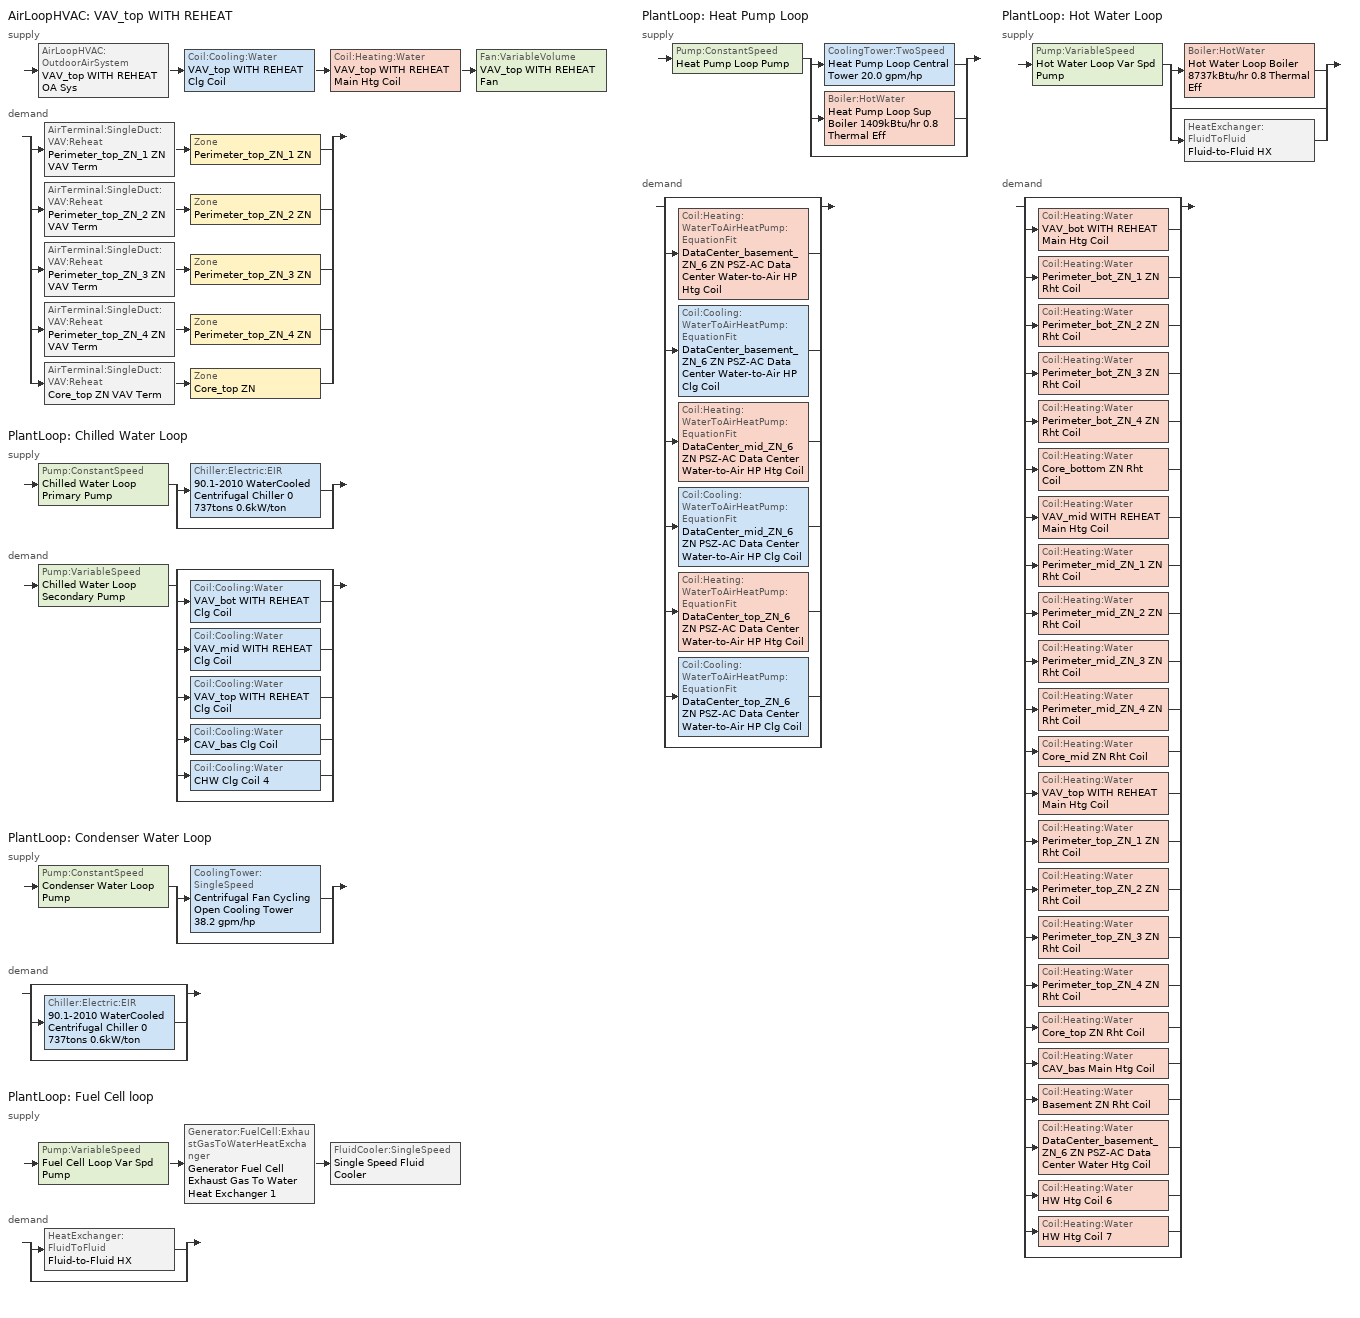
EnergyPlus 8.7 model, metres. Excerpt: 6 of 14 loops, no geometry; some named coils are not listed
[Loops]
AirLoopHVAC 'VAV_top WITH REHEAT'
 supply: AirLoopHVAC:OutdoorAirSystem 'VAV_top WITH REHEAT OA Sys' > Coil:Cooling:Water 'VAV_top WITH REHEAT Clg Coil' > Coil:Heating:Water 'VAV_top WITH REHEAT Main Htg Coil' > Fan:VariableVolume 'VAV_top WITH REHEAT Fan'
 demand: split
  | AirTerminal:SingleDuct:VAV:Reheat 'Perimeter_top_ZN_1 ZN VAV Term' > Zone 'Perimeter_top_ZN_1 ZN'
  | AirTerminal:SingleDuct:VAV:Reheat 'Perimeter_top_ZN_2 ZN VAV Term' > Zone 'Perimeter_top_ZN_2 ZN'
  | AirTerminal:SingleDuct:VAV:Reheat 'Perimeter_top_ZN_3 ZN VAV Term' > Zone 'Perimeter_top_ZN_3 ZN'
  | AirTerminal:SingleDuct:VAV:Reheat 'Perimeter_top_ZN_4 ZN VAV Term' > Zone 'Perimeter_top_ZN_4 ZN'
  | AirTerminal:SingleDuct:VAV:Reheat 'Core_top ZN VAV Term' > Zone 'Core_top ZN'
PlantLoop 'Chilled Water Loop'
 supply: Pump:ConstantSpeed 'Chilled Water Loop Primary Pump' > split
  | Chiller:Electric:EIR '90.1-2010 WaterCooled  Centrifugal Chiller 0 737tons 0.6kW/ton'
  | bypass
 demand: Pump:VariableSpeed 'Chilled Water Loop Secondary Pump' > split
  | bypass
  | Coil:Cooling:Water 'VAV_bot WITH REHEAT Clg Coil'
  | Coil:Cooling:Water 'VAV_mid WITH REHEAT Clg Coil'
  | Coil:Cooling:Water 'VAV_top WITH REHEAT Clg Coil'
  | Coil:Cooling:Water 'CAV_bas Clg Coil'
  | Coil:Cooling:Water 'CHW Clg Coil 4'
  | bypass
PlantLoop 'Condenser Water Loop'
 supply: Pump:ConstantSpeed 'Condenser Water Loop Pump' > split
  | CoolingTower:SingleSpeed 'Centrifugal Fan Cycling Open Cooling Tower 38.2 gpm/hp'
  | bypass
 demand: split
  | bypass
  | Chiller:Electric:EIR '90.1-2010 WaterCooled  Centrifugal Chiller 0 737tons 0.6kW/ton'
  | bypass
PlantLoop 'Fuel Cell loop'
 supply: Pump:VariableSpeed 'Fuel Cell Loop Var Spd Pump' > Generator:FuelCell:ExhaustGasToWaterHeatExchanger 'Generator Fuel Cell Exhaust Gas To Water Heat Exchanger 1' > FluidCooler:SingleSpeed 'Single Speed Fluid Cooler'
 demand: split
  | HeatExchanger:FluidToFluid 'Fluid-to-Fluid HX'
  | bypass
PlantLoop 'Heat Pump Loop'
 supply: Pump:ConstantSpeed 'Heat Pump Loop Pump' > split
  | CoolingTower:TwoSpeed 'Heat Pump Loop Central Tower 20.0 gpm/hp'
  | Boiler:HotWater 'Heat Pump Loop Sup Boiler 1409kBtu/hr 0.8 Thermal Eff'
  | bypass
 demand: split
  | bypass
  | Coil:Heating:WaterToAirHeatPump:EquationFit 'DataCenter_basement_ZN_6 ZN PSZ-AC Data Center Water-to-Air HP Htg Coil'
  | Coil:Cooling:WaterToAirHeatPump:EquationFit 'DataCenter_basement_ZN_6 ZN PSZ-AC Data Center Water-to-Air HP Clg Coil'
  | Coil:Heating:WaterToAirHeatPump:EquationFit 'DataCenter_mid_ZN_6 ZN PSZ-AC Data Center Water-to-Air HP Htg Coil'
  | Coil:Cooling:WaterToAirHeatPump:EquationFit 'DataCenter_mid_ZN_6 ZN PSZ-AC Data Center Water-to-Air HP Clg Coil'
  | Coil:Heating:WaterToAirHeatPump:EquationFit 'DataCenter_top_ZN_6 ZN PSZ-AC Data Center Water-to-Air HP Htg Coil'
  | Coil:Cooling:WaterToAirHeatPump:EquationFit 'DataCenter_top_ZN_6 ZN PSZ-AC Data Center Water-to-Air HP Clg Coil'
  | bypass
PlantLoop 'Hot Water Loop'
 supply: Pump:VariableSpeed 'Hot Water Loop Var Spd Pump' > split
  | Boiler:HotWater 'Hot Water Loop Boiler 8737kBtu/hr 0.8 Thermal Eff'
  | bypass
  | HeatExchanger:FluidToFluid 'Fluid-to-Fluid HX'
 demand: split
  | bypass
  | Coil:Heating:Water 'VAV_bot WITH REHEAT Main Htg Coil'
  | Coil:Heating:Water 'Perimeter_bot_ZN_1 ZN Rht Coil'
  | Coil:Heating:Water 'Perimeter_bot_ZN_2 ZN Rht Coil'
  | Coil:Heating:Water 'Perimeter_bot_ZN_3 ZN Rht Coil'
  | Coil:Heating:Water 'Perimeter_bot_ZN_4 ZN Rht Coil'
  | Coil:Heating:Water 'Core_bottom ZN Rht Coil'
  | Coil:Heating:Water 'VAV_mid WITH REHEAT Main Htg Coil'
  | Coil:Heating:Water 'Perimeter_mid_ZN_1 ZN Rht Coil'
  | Coil:Heating:Water 'Perimeter_mid_ZN_2 ZN Rht Coil'
  | Coil:Heating:Water 'Perimeter_mid_ZN_3 ZN Rht Coil'
  | Coil:Heating:Water 'Perimeter_mid_ZN_4 ZN Rht Coil'
  | Coil:Heating:Water 'Core_mid ZN Rht Coil'
  | Coil:Heating:Water 'VAV_top WITH REHEAT Main Htg Coil'
  | Coil:Heating:Water 'Perimeter_top_ZN_1 ZN Rht Coil'
  | Coil:Heating:Water 'Perimeter_top_ZN_2 ZN Rht Coil'
  | Coil:Heating:Water 'Perimeter_top_ZN_3 ZN Rht Coil'
  | Coil:Heating:Water 'Perimeter_top_ZN_4 ZN Rht Coil'
  | Coil:Heating:Water 'Core_top ZN Rht Coil'
  | Coil:Heating:Water 'CAV_bas Main Htg Coil'
  | Coil:Heating:Water 'Basement ZN Rht Coil'
  | Coil:Heating:Water 'DataCenter_basement_ZN_6 ZN PSZ-AC Data Center Water Htg Coil'
  | Coil:Heating:Water 'HW Htg Coil 6'
  | Coil:Heating:Water 'HW Htg Coil 7'
  | bypass
[ZoneControl:Thermostat] Control Object Type 1=ThermostatSetpoint:DualSetpoint
Name | Zone or ZoneList | Control Type Schedule | Control Name 1
Core_top ZN Thermostat | Core_top ZN | Core_top ZN Thermostat Schedule | Office WholeBuilding - Lg Office Thermostat 9
Perimeter_top_ZN_1 ZN Thermostat | Perimeter_top_ZN_1 ZN | Perimeter_top_ZN_1 ZN Thermostat Schedule | Office WholeBuilding - Lg Office Thermostat 5
Perimeter_top_ZN_2 ZN Thermostat | Perimeter_top_ZN_2 ZN | Perimeter_top_ZN_2 ZN Thermostat Schedule | Office WholeBuilding - Lg Office Thermostat 16
Perimeter_top_ZN_3 ZN Thermostat | Perimeter_top_ZN_3 ZN | Perimeter_top_ZN_3 ZN Thermostat Schedule | Office WholeBuilding - Lg Office Thermostat 8
Perimeter_top_ZN_4 ZN Thermostat | Perimeter_top_ZN_4 ZN | Perimeter_top_ZN_4 ZN Thermostat Schedule | Office WholeBuilding - Lg Office Thermostat 4
[ThermostatSetpoint:DualSetpoint] Heating Setpoint Temperature Schedule=OfficeLarge HTGSETP_SCH_YES_OPTIMUM; Cooling Setpoint Temperature Schedule=OfficeLarge CLGSETP_SCH_NO_SETBACK
Office WholeBuilding - Lg Office Thermostat 9; Office WholeBuilding - Lg Office Thermostat 5; Office WholeBuilding - Lg Office Thermostat 16; Office WholeBuilding - Lg Office Thermostat 8; Office WholeBuilding - Lg Office Thermostat 4
[AirTerminal:SingleDuct:VAV:Reheat] Availability Schedule=Always On Discrete; Maximum Air Flow Rate {m3/s}=Autosize; Zone Minimum Air Flow Input Method=Constant; Fixed Minimum Air Flow Rate {m3/s}=0; Maximum Hot Water or Steam Flow Rate {m3/s}=Autosize; Minimum Hot Water or Steam Flow Rate {m3/s}=0; Convergence Tolerance=0.001; Damper Heating Action=ReverseWithLimits; Maximum Flow per Zone Floor Area During Reheat {m3/s-m2}=0; Maximum Flow Fraction During Reheat=0.5; Maximum Reheat Air Temperature {C}=40
Name | Constant Minimum Air Flow Fraction | Reheat Coil
Core_top ZN VAV Term | 0.335353 | Core_top ZN Rht Coil
Perimeter_top_ZN_1 ZN VAV Term | 0.2 | Perimeter_top_ZN_1 ZN Rht Coil
Perimeter_top_ZN_2 ZN VAV Term | 0.2 | Perimeter_top_ZN_2 ZN Rht Coil
Perimeter_top_ZN_3 ZN VAV Term | 0.216586 | Perimeter_top_ZN_3 ZN Rht Coil
Perimeter_top_ZN_4 ZN VAV Term | 0.2 | Perimeter_top_ZN_4 ZN Rht Coil
[Coil:Heating:Water] Availability Schedule=Always On Discrete; U-Factor Times Area Value {W/K}=Autosize; Maximum Water Flow Rate {m3/s}=Autosize; Performance Input Method=UFactorTimesAreaAndDesignWaterFlowRate; Rated Capacity {W}=Autosize; Rated Ratio for Air and Water Convection=0.5
Name | Rated Inlet Water Temperature {C} | Rated Inlet Air Temperature {C} | Rated Outlet Water Temperature {C} | Rated Outlet Air Temperature {C}
Basement ZN Rht Coil | 67 | 16.7 | 55.8889 | 50
Core_bottom ZN Rht Coil; Core_mid ZN Rht Coil; Core_top ZN Rht Coil; Perimeter_bot_ZN_1 ZN Rht Coil; Perimeter_bot_ZN_2 ZN Rht Coil; Perimeter_bot_ZN_3 ZN Rht Coil; Perimeter_bot_ZN_4 ZN Rht Coil; Perimeter_mid_ZN_1 ZN Rht Coil; Perimeter_mid_ZN_2 ZN Rht Coil; Perimeter_mid_ZN_3 ZN Rht Coil; Perimeter_mid_ZN_4 ZN Rht Coil; Perimeter_top_ZN_1 ZN Rht Coil; Perimeter_top_ZN_2 ZN Rht Coil; Perimeter_top_ZN_3 ZN Rht Coil; Perimeter_top_ZN_4 ZN Rht Coil | 82.2222 | 12.8 | 71.1111 | 40
HW Htg Coil 6; HW Htg Coil 7 | 82.2 | 16.6 | 71.1 | 32.2
VAV_top WITH REHEAT Main Htg Coil | 82.2222 | 7 | 71.1111 | 12.8
[Zone equipment]
Core_top ZN: Core_top ZN VAV Term
Perimeter_top_ZN_1 ZN: Perimeter_top_ZN_1 ZN VAV Term
Perimeter_top_ZN_2 ZN: Perimeter_top_ZN_2 ZN VAV Term
Perimeter_top_ZN_3 ZN: Perimeter_top_ZN_3 ZN VAV Term
Perimeter_top_ZN_4 ZN: Perimeter_top_ZN_4 ZN VAV Term
[Sizing:Zone] Zone Cooling Design Supply Air Temperature Input Method=SupplyAirTemperature; Zone Cooling Design Supply Air Temperature {C}=12.8; Zone Cooling Design Supply Air Temperature Difference {deltaC}=11.11; Zone Heating Design Supply Air Temperature Input Method=SupplyAirTemperature; Zone Heating Design Supply Air Temperature {C}=40; Zone Heating Design Supply Air Temperature Difference {deltaC}=11.11; Zone Cooling Design Supply Air Humidity Ratio {kgWater/kgDryAir}=0.0085; Zone Heating Design Supply Air Humidity Ratio {kgWater/kgDryAir}=0.008; Design Specification Outdoor Air Object=Office WholeBuilding - Lg Office Ventilation; Cooling Design Air Flow Method=DesignDayWithLimit; Cooling Design Air Flow Rate {m3/s}=0; Cooling Minimum Air Flow per Zone Floor Area {m3/s-m2}=0.000762; Cooling Minimum Air Flow {m3/s}=0; Cooling Minimum Air Flow Fraction=0; Heating Design Air Flow Method=DesignDay; Heating Design Air Flow Rate {m3/s}=0; Heating Maximum Air Flow per Zone Floor Area {m3/s-m2}=0.002032; Heating Maximum Air Flow {m3/s}=0.141576; Heating Maximum Air Flow Fraction=0.3; Account for Dedicated Outdoor Air System=No
Name | Design Specification Zone Air Distribution Object
Core_top ZN | Core_top ZN Design Spec Zone Air Dist
Perimeter_top_ZN_1 ZN | Perimeter_top_ZN_1 ZN Design Spec Zone Air Dist
Perimeter_top_ZN_2 ZN | Perimeter_top_ZN_2 ZN Design Spec Zone Air Dist
Perimeter_top_ZN_3 ZN | Perimeter_top_ZN_3 ZN Design Spec Zone Air Dist
Perimeter_top_ZN_4 ZN | Perimeter_top_ZN_4 ZN Design Spec Zone Air Dist
[DesignSpecification:ZoneAirDistribution] Zone Air Distribution Effectiveness in Cooling Mode=1; Zone Air Distribution Effectiveness in Heating Mode=1
Core_top ZN Design Spec Zone Air Dist; Perimeter_top_ZN_1 ZN Design Spec Zone Air Dist; Perimeter_top_ZN_2 ZN Design Spec Zone Air Dist; Perimeter_top_ZN_3 ZN Design Spec Zone Air Dist; Perimeter_top_ZN_4 ZN Design Spec Zone Air Dist
[Controller:MechanicalVentilation]
VAV_top WITH REHEAT Vent Controller: Availability Schedule=OfficeLarge HVACOperationSchd; Demand Controlled Ventilation=No; System Outdoor Air Method=VentilationRateProcedure; Zone Name 1=Core_top ZN; Design Specification Outdoor Air Object Name 1=Office WholeBuilding - Lg Office Ventilation; Design Specification Zone Air Distribution Object Name 1=Core_top ZN Design Spec Zone Air Dist; Zone Name 2=Perimeter_top_ZN_1 ZN; Design Specification Outdoor Air Object Name 2=Office WholeBuilding - Lg Office Ventilation; Design Specification Zone Air Distribution Object Name 2=Perimeter_top_ZN_1 ZN Design Spec Zone Air Dist; Zone Name 3=Perimeter_top_ZN_2 ZN; Design Specification Outdoor Air Object Name 3=Office WholeBuilding - Lg Office Ventilation; Design Specification Zone Air Distribution Object Name 3=Perimeter_top_ZN_2 ZN Design Spec Zone Air Dist; Zone Name 4=Perimeter_top_ZN_3 ZN; Design Specification Outdoor Air Object Name 4=Office WholeBuilding - Lg Office Ventilation; Design Specification Zone Air Distribution Object Name 4=Perimeter_top_ZN_3 ZN Design Spec Zone Air Dist; Zone Name 5=Perimeter_top_ZN_4 ZN; Design Specification Outdoor Air Object Name 5=Office WholeBuilding - Lg Office Ventilation; Design Specification Zone Air Distribution Object Name 5=Perimeter_top_ZN_4 ZN Design Spec Zone Air Dist
[DesignSpecification:OutdoorAir]
Office WholeBuilding - Lg Office Ventilation: Outdoor Air Method=Sum; Outdoor Air Flow per Person {m3/s-person}=0; Outdoor Air Flow per Zone Floor Area {m3/s-m2}=0.0004318; Outdoor Air Flow per Zone {m3/s}=0; Outdoor Air Flow Air Changes per Hour {1/hr}=0
[AirLoopHVAC]
VAV_top WITH REHEAT: Design Supply Air Flow Rate {m3/s}=AutoSize
[Sizing:System]
VAV_top WITH REHEAT: Type of Load to Size On=Sensible; Design Outdoor Air Flow Rate {m3/s}=2.53819; Central Heating Maximum System Air Flow Ratio=0.3; Preheat Design Temperature {C}=7; Preheat Design Humidity Ratio {kgWater/kgDryAir}=0.008; Precool Design Temperature {C}=12.8; Precool Design Humidity Ratio {kgWater/kgDryAir}=0.008; Central Cooling Design Supply Air Temperature {C}=12.8; Central Heating Design Supply Air Temperature {C}=12.8; Type of Zone Sum to Use=Coincident; 100% Outdoor Air in Cooling=No; 100% Outdoor Air in Heating=No; Central Cooling Design Supply Air Humidity Ratio {kgWater/kgDryAir}=0.0085; Central Heating Design Supply Air Humidity Ratio {kgWater/kgDryAir}=0.008; Cooling Supply Air Flow Rate Method=DesignDay; Cooling Supply Air Flow Rate {m3/s}=0; Cooling Supply Air Flow Rate Per Floor Area {m3/s-m2}=0.00996765; Cooling Fraction of Autosized Cooling Supply Air Flow Rate=1; Cooling Supply Air Flow Rate Per Unit Cooling Capacity {m3/s-W}=3.94755e-05; Heating Supply Air Flow Rate Method=DesignDay; Heating Supply Air Flow Rate {m3/s}=0; Heating Supply Air Flow Rate Per Floor Area {m3/s-m2}=0.00996765; Heating Fraction of Autosized Heating Supply Air Flow Rate=1; Heating Fraction of Autosized Cooling Supply Air Flow Rate=1; Heating Supply Air Flow Rate Per Unit Heating Capacity {m3/s-W}=3.15882e-05; System Outdoor Air Method=ZoneSum; Zone Maximum Outdoor Air Fraction=1; Cooling Design Capacity Method=CoolingDesignCapacity; Cooling Design Capacity {W}=Autosize; Cooling Design Capacity Per Floor Area {W/m2}=234.7; Fraction of Autosized Cooling Design Capacity=1; Heating Design Capacity Method=HeatingDesignCapacity; Heating Design Capacity {W}=Autosize; Heating Design Capacity Per Floor Area {W/m2}=157; Fraction of Autosized Heating Design Capacity=1; Central Cooling Capacity Control Method=OnOff
[Controller:WaterCoil] Control Variable=Temperature; Actuator Variable=Flow; Maximum Actuated Flow {m3/s}=Autosize; Minimum Actuated Flow {m3/s}=0
Name | Action | Controller Convergence Tolerance {deltaC}
VAV_top WITH REHEAT Clg Coil Controller | Reverse | Autosize
VAV_top WITH REHEAT Main Htg Coil Controller | Normal | 0.0001
[Controller:OutdoorAir]
VAV_top WITH REHEAT OA Controller: Minimum Outdoor Air Flow Rate {m3/s}=Autosize; Maximum Outdoor Air Flow Rate {m3/s}=Autosize; Economizer Control Type=NoEconomizer; Economizer Control Action Type=ModulateFlow; Lockout Type=NoLockout; Minimum Limit Type=FixedMinimum; Minimum Outdoor Air Schedule=OfficeLarge HVACOperationSchd; Mechanical Ventilation Controller=VAV_top WITH REHEAT Vent Controller; High Humidity Control=No; Control High Indoor Humidity Based on Outdoor Humidity Ratio=Yes; Heat Recovery Bypass Control Type=BypassWhenOAFlowGreaterThanMinimum
[SetpointManager:MixedAir] Control Variable=Temperature
Node 249 OS Default SPM; Node 262 OS Default SPM; Node 160 OS Default SPM; Node 155 OS Default SPM; Node 152 OS Default SPM
[Coil:Cooling:Water] Availability Schedule=Always On Discrete; Design Water Flow Rate {m3/s}=Autosize; Design Air Flow Rate {m3/s}=Autosize; Design Inlet Water Temperature {C}=Autosize; Design Inlet Air Temperature {C}=Autosize; Design Outlet Air Temperature {C}=Autosize; Design Inlet Air Humidity Ratio {kgWater/kgDryAir}=Autosize; Design Outlet Air Humidity Ratio {kgWater/kgDryAir}=Autosize; Type of Analysis=SimpleAnalysis; Heat Exchanger Configuration=CrossFlow
CHW Clg Coil 4; VAV_top WITH REHEAT Clg Coil
[SetpointManager:Scheduled] Control Variable=Temperature
Name | Schedule
Chilled water loop setpoint manager | Chilled Water Loop Temp - 44F
Setpoint Manager Scheduled 1 | Condenser Water Loop Temp - 70F
Hot water loop setpoint manager | Hot Water Loop Temp - 180F
[Coil:Heating:WaterToAirHeatPump:EquationFit] Rated Air Flow Rate {m3/s}=Autosize; Rated Water Flow Rate {m3/s}=Autosize; Gross Rated Heating Capacity {W}=Autosize; Gross Rated Heating COP=4.2; Heating Capacity Coefficient 1=0.237847; Heating Capacity Coefficient 2=-3.35824; Heating Capacity Coefficient 3=3.8064; Heating Capacity Coefficient 4=0.1792; Heating Capacity Coefficient 5=0.128607; Heating Power Consumption Coefficient 1=-3.79176; Heating Power Consumption Coefficient 2=3.38799; Heating Power Consumption Coefficient 3=1.50226; Heating Power Consumption Coefficient 4=-0.177654; Heating Power Consumption Coefficient 5=-0.10308
DataCenter_basement_ZN_6 ZN PSZ-AC Data Center Water-to-Air HP Htg Coil; DataCenter_mid_ZN_6 ZN PSZ-AC Data Center Water-to-Air HP Htg Coil; DataCenter_top_ZN_6 ZN PSZ-AC Data Center Water-to-Air HP Htg Coil
[Coil:Cooling:WaterToAirHeatPump:EquationFit] Rated Air Flow Rate {m3/s}=Autosize; Rated Water Flow Rate {m3/s}=Autosize; Gross Rated Total Cooling Capacity {W}=Autosize; Gross Rated Sensible Cooling Capacity {W}=Autosize; Gross Rated Cooling COP=3.4; Total Cooling Capacity Coefficient 1=-4.30267; Total Cooling Capacity Coefficient 2=7.18537; Total Cooling Capacity Coefficient 3=-2.23947; Total Cooling Capacity Coefficient 4=0.139996; Total Cooling Capacity Coefficient 5=0.10266; Sensible Cooling Capacity Coefficient 1=6.00194; Sensible Cooling Capacity Coefficient 2=22.6301; Sensible Cooling Capacity Coefficient 3=-26.7961; Sensible Cooling Capacity Coefficient 4=-1.72375; Sensible Cooling Capacity Coefficient 5=0.490645; Sensible Cooling Capacity Coefficient 6=0.0693119; Cooling Power Consumption Coefficient 1=-5.67776; Cooling Power Consumption Coefficient 2=0.438988; Cooling Power Consumption Coefficient 3=5.84528; Cooling Power Consumption Coefficient 4=0.141606; Cooling Power Consumption Coefficient 5=-0.168728; Nominal Time for Condensate Removal to Begin {s}=0; Ratio of Initial Moisture Evaporation Rate and Steady State Latent Capacity=0
DataCenter_basement_ZN_6 ZN PSZ-AC Data Center Water-to-Air HP Clg Coil; DataCenter_mid_ZN_6 ZN PSZ-AC Data Center Water-to-Air HP Clg Coil; DataCenter_top_ZN_6 ZN PSZ-AC Data Center Water-to-Air HP Clg Coil
[Fan:VariableVolume]
VAV_top WITH REHEAT Fan: Availability Schedule=OfficeLarge HVACOperationSchd; Fan Total Efficiency=0.61165; Pressure Rise {Pa}=1389.92; Maximum Flow Rate {m3/s}=AutoSize; Fan Power Minimum Flow Rate Input Method=Fraction; Fan Power Minimum Flow Fraction=0.2; Fan Power Minimum Air Flow Rate {m3/s}=0; Motor Efficiency=0.941; Motor In Airstream Fraction=1; Fan Power Coefficient 1=0.0013; Fan Power Coefficient 2=0.147; Fan Power Coefficient 3=0.9506; Fan Power Coefficient 4=-0.0998; Fan Power Coefficient 5=0
[SetpointManager:Warmest]
VAV_top WITH REHEAT SAT Warmest Reset: Control Variable=Temperature; HVAC Air Loop=VAV_top WITH REHEAT; Minimum Setpoint Temperature {C}=12.8; Maximum Setpoint Temperature {C}=15.5778; Strategy=MaximumTemperature
[PlantLoop] Fluid Type=Water; Minimum Loop Flow Rate {m3/s}=0
Name | Plant Equipment Operation Scheme | Maximum Loop Temperature {C} | Minimum Loop Temperature {C} | Maximum Loop Flow Rate {m3/s} | Plant Loop Volume {m3} | Load Distribution Scheme | Plant Loop Demand Calculation Scheme | Common Pipe Simulation
Chilled Water Loop | Chilled Water Loop Operation Schemes | 98 | 1 | Autosize | Autocalculate | Optimal | SingleSetpoint | CommonPipe
Condenser Water Loop | Condenser Water Loop Operation Schemes | 80 | 5 | Autosize | Autocalculate | Optimal | SingleSetpoint
Fuel Cell loop | Fuel Cell loop Operation Schemes | 400 | 0 | 0.057413 | 43 | Optimal | DualSetpointDeadband
Heat Pump Loop | Heat Pump Loop Operation Schemes | 80 | 5 | Autosize | Autocalculate | Optimal | DualSetpointDeadband
Hot Water Loop | Hot Water Loop Operation Schemes | 100 | 10 | Autosize | Autocalculate | SequentialLoad | SingleSetpoint
[Sizing:Plant] Sizing Option=NonCoincident; Zone Timesteps in Averaging Window=1; Coincident Sizing Factor Mode=None
Name | Loop Type | Design Loop Exit Temperature {C} | Loop Design Temperature Difference {deltaC}
Chilled Water Loop | Cooling | 6.66667 | 5.61111
Condenser Water Loop | Condenser | 29.4444 | 5.55556
Fuel Cell loop | Cooling | 104.444 | 55.5556
Heat Pump Loop | Heating | 39 | 11
Hot Water Loop | Heating | 82.2222 | 11.1111
[Pump:ConstantSpeed] Design Flow Rate {m3/s}=Autosize; Design Power Consumption {W}=Autosize; Fraction of Motor Inefficiencies to Fluid Stream=0; Pump Control Type=Intermittent
Name | Design Pump Head {Pa} | Motor Efficiency
Chilled Water Loop Primary Pump | 44836 | 0.917
Condenser Water Loop Pump | 148557 | 0.941
Heat Pump Loop Pump | 179344 | 0.895
[Chiller:Electric:EIR]
90.1-2010 WaterCooled  Centrifugal Chiller 0 737tons 0.6kW/ton: Reference Capacity {W}=Autosize; Reference COP {W/W}=6.17018; Reference Leaving Chilled Water Temperature {C}=6.66667; Reference Entering Condenser Fluid Temperature {C}=35; Reference Chilled Water Flow Rate {m3/s}=Autosize; Reference Condenser Fluid Flow Rate {m3/s}=Autosize; Cooling Capacity Function of Temperature Curve=WaterCooled_PositiveDisplacement_Chiller_GT150_2010_PathA_CAPFT; Electric Input to Cooling Output Ratio Function of Temperature Curve=WaterCooled_PositiveDisplacement_Chiller_GT150_2010_PathA_EIRFT; Electric Input to Cooling Output Ratio Function of Part Load Ratio Curve=ChlrWtrCentPathAAllEIRRatio_fQRatio; Minimum Part Load Ratio=0.15; Maximum Part Load Ratio=1; Optimum Part Load Ratio=1; Minimum Unloading Ratio=0.25; Condenser Type=WaterCooled; Condenser Fan Power Ratio {W/W}=0; Fraction of Compressor Electric Consumption Rejected by Condenser=1; Leaving Chilled Water Lower Temperature Limit {C}=2.22222; Chiller Flow Mode=ConstantFlow; Sizing Factor=1
[Pump:VariableSpeed] Design Power Consumption {W}=Autosize; Fraction of Motor Inefficiencies to Fluid Stream=0; Coefficient 1 of the Part Load Performance Curve=0; Design Minimum Flow Rate {m3/s}=0
Name | Design Maximum Flow Rate {m3/s} | Design Pump Head {Pa} | Motor Efficiency | Coefficient 2 of the Part Load Performance Curve | Coefficient 3 of the Part Load Performance Curve | Coefficient 4 of the Part Load Performance Curve | Pump Control Type
Chilled Water Loop Secondary Pump | Autosize | 134508 | 0.936 | 0.0205 | 0.4101 | 0.5753 | Intermittent
Fuel Cell Loop Var Spd Pump | 0.057413 | 179352 | 0.9 | 1 | 0 | 0 | Continuous
Hot Water Loop Var Spd Pump | Autosize | 179344 | 0.93 | 1 | 0 | 0 | Intermittent
[PlantEquipmentOperationSchemes] Control Scheme Schedule Name 1=Always On Discrete
Name | Control Scheme Object Type 1 | Control Scheme Name 1 | Control Scheme Object Type 2 | Control Scheme Name 2 | Control Scheme Schedule Name 2 | Control Scheme Object Type 3 | Control Scheme Name 3 | Control Scheme Schedule Name 3
Chilled Water Loop Operation Schemes | PlantEquipmentOperation:CoolingLoad | Chilled Water Loop Cooling Operation Scheme
Condenser Water Loop Operation Schemes | PlantEquipmentOperation:CoolingLoad | Condenser Water Loop Cooling Operation Scheme
Fuel Cell loop Operation Schemes | PlantEquipmentOperation:HeatingLoad | Fuel Cell loop Heating Operation Scheme | PlantEquipmentOperation:CoolingLoad | Fuel Cell loop Cooling Operation Scheme | Always On Discrete
Heat Pump Loop Operation Schemes | PlantEquipmentOperation:HeatingLoad | Heat Pump Loop Heating Operation Scheme | PlantEquipmentOperation:CoolingLoad | Heat Pump Loop Cooling Operation Scheme | Always On Discrete | PlantEquipmentOperation:ComponentSetpoint | Heat Pump Loop Setpoint Operation Scheme | Always On Discrete
Hot Water Loop Operation Schemes | PlantEquipmentOperation:HeatingLoad | Plant Equipment Operation Heating Load 1
[PlantEquipmentOperation:CoolingLoad] Load Range Lower Limit 1 {W}=0; Load Range Upper Limit 1 {W}=1000000000
Name | Range Equipment List Name 1
Chilled Water Loop Cooling Operation Scheme | Chilled Water Loop Cooling Equipment List
Condenser Water Loop Cooling Operation Scheme | Condenser Water Loop Cooling Equipment List
Fuel Cell loop Cooling Operation Scheme | Fuel Cell loop Cooling Equipment List
Heat Pump Loop Cooling Operation Scheme | Heat Pump Loop Cooling Equipment List
[PlantEquipmentList]
Chilled Water Loop Cooling Equipment List: Chiller:Electric:EIR, 90.1-2010 WaterCooled  Centrifugal Chiller 0 737tons 0.6kW/ton
Condenser Water Loop Cooling Equipment List: CoolingTower:SingleSpeed, Centrifugal Fan Cycling Open Cooling Tower 38.2 gpm/hp
Fuel Cell loop Heating Equipment List: Generator:FuelCell:ExhaustGasToWaterHeatExchanger, Generator Fuel Cell Exhaust Gas To Water Heat Exchanger 1
Fuel Cell loop Cooling Equipment List: FluidCooler:SingleSpeed, Single Speed Fluid Cooler
Heat Pump Loop Heating Equipment List: Boiler:HotWater, Heat Pump Loop Sup Boiler 1409kBtu/hr 0.8 Thermal Eff
Heat Pump Loop Cooling Equipment List: CoolingTower:TwoSpeed, Heat Pump Loop Central Tower 20.0 gpm/hp
Plant Equipment Operation Heating Load 1 equipment list 1; Plant Equipment Operation Heating Load 1 equipment list 2: HeatExchanger:FluidToFluid, Fluid-to-Fluid HX, Boiler:HotWater, Hot Water Loop Boiler 8737kBtu/hr 0.8 Thermal Eff
[CoolingTower:SingleSpeed]
Centrifugal Fan Cycling Open Cooling Tower 38.2 gpm/hp: Design Water Flow Rate {m3/s}=Autosize; Design Air Flow Rate {m3/s}=Autosize; Design Fan Power {W}=38884.1; Design U-Factor Times Area Value {W/K}=Autosize; Free Convection Air Flow Rate {m3/s}=Autosize; Free Convection U-Factor Times Area Value {W/K}=Autosize; Performance Input Method=UFactorTimesAreaAndDesignWaterFlowRate; Free Convection Capacity {W}=0; Basin Heater Capacity {W/K}=0; Basin Heater Setpoint Temperature {C}=2; Evaporation Loss Mode=LossFactor; Evaporation Loss Factor {percent/K}=0.2; Drift Loss Percent {percent}=0.008; Blowdown Calculation Mode=ConcentrationRatio; Blowdown Concentration Ratio=3; Capacity Control=FanCycling; Number of Cells=2; Cell Control=MinimalCell; Cell Minimum  Water Flow Rate Fraction=0.33; Cell Maximum Water Flow Rate Fraction=2.5; Sizing Factor=1
[Generator:FuelCell:ExhaustGasToWaterHeatExchanger]
Generator Fuel Cell Exhaust Gas To Water Heat Exchanger 1: Heat Recovery Water Maximum Flow Rate {m3/s}=0.057413; Heat Exchanger Calculation Method=FixedEffectiveness; Method 1 Heat Exchanger Effectiveness=1; Method 2 Parameter hxs0=1; Method 2 Parameter hxs1=0; Method 2 Parameter hxs2=0; Method 2 Parameter hxs3=0; Method 2 Parameter hxs4=0; Method 3 h0Gas Coefficient=1; Method 3 NdotGasRef Coefficient=1; Method 3 n Coefficient=1; Method 3 Gas Area {m2}=1; Method 3 h0 Water Coefficient=1; Method 3 N dot Water ref Coefficient=1; Method 3 m Coefficient=1; Method 3 Water Area {m2}=1; Method 3 F Adjustment Factor=0; Method 4 hxl1 Coefficient=1; Method 4 hxl2 Coefficient=1; Method 4 Condensation Threshold {C}=35
[Generator:FuelCell]
Generator Fuel Cell 1: Power Module=Generator Fuel Cell Power Module 1; Air Supply=Generator Fuel Cell Air Supply 1; Fuel Supply=NATURALGAS; Water Supply=Generator Fuel Cell Water Supply 1; Auxiliary Heater=Generator Fuel Cell Auxiliary Heater 1; Heat Exchanger=Generator Fuel Cell Exhaust Gas To Water Heat Exchanger 1; Electrical Storage=Generator Fuel Cell Electrical Storage 1; Inverter=Generator Fuel Cell Inverter 1
[Generator:FuelCell:AirSupply]
Generator Fuel Cell Air Supply 1: Blower Power Curve=Air Rate Function of Electric Power Curve; Blower Heat Loss Factor=1; Air Supply Rate Calculation Mode=QuadraticFunctionofElectricPower; Stoichiometric Ratio=0; Air Rate Function of Electric Power Curve=FCT Excess Air Ratio Curve; Air Rate Air Temperature Coefficient=0.00283507; Air Intake Heat Recovery Mode=NoRecovery; Air Supply Constituent Mode=UserDefinedConstituents; Number of UserDefined Constituents=5; Constituent Name 1=Nitrogen; Molar Fraction 1=0.7728; Constituent Name 2=Oxygen; Molar Fraction 2=0.2073; Constituent Name 3=Water; Molar Fraction 3=0.0104; Constituent Name 4=Argon; Molar Fraction 4=0.0092; Constituent Name 5=CarbonDioxide; Molar Fraction 5=0.0003
[Generator:FuelCell:ElectricalStorage]
Generator Fuel Cell Electrical Storage 1: Choice of Model=SimpleEfficiencyWithConstraints; Nominal Charging Energetic Efficiency=1; Nominal Discharging Energetic Efficiency=1; Simple Maximum Capacity {J}=0; Simple Maximum Power Draw {W}=0; Simple Maximum Power Store {W}=0; Initial Charge State {J}=0
[Generator:FuelCell:Inverter]
Generator Fuel Cell Inverter 1: Inverter Efficiency Calculation Mode=Quadratic; Inverter Efficiency=1; Efficiency Function of DC Power Curve=FCT Inverter Quadratic
[Generator:FuelSupply]
NATURALGAS: Fuel Temperature Modeling Mode=TemperatureFromAirNode; Compressor Power Multiplier Function of Fuel Rate Curve=Compressor Power Multiplier Function of Fuel Rate Curve; Compressor Heat Loss Factor=1; Fuel Type=GaseousConstituents; Liquid Generic Fuel Lower Heating Value {kJ/kg}=0; Liquid Generic Fuel Higher Heating Value {kJ/kg}=0; Liquid Generic Fuel Molecular Weight {g/mol}=0; Liquid Generic Fuel CO2 Emission Factor=0; Number of Constituents in Gaseous Constituent Fuel Supply=8; Constituent Name 1=METHANE; Constituent Molar Fraction 1=0.949; Constituent Name 2=CarbonDioxide; Constituent Molar Fraction 2=0.007; Constituent Name 3=NITROGEN; Constituent Molar Fraction 3=0.016; Constituent Name 4=ETHANE; Constituent Molar Fraction 4=0.025; Constituent Name 5=PROPANE; Constituent Molar Fraction 5=0.002; Constituent Name 6=BUTANE; Constituent Molar Fraction 6=0.0006; Constituent Name 7=PENTANE; Constituent Molar Fraction 7=0.0002; Constituent Name 8=OXYGEN; Constituent Molar Fraction 8=0.0002
[FluidCooler:SingleSpeed]
Single Speed Fluid Cooler: Performance Input Method=UFactorTimesAreaAndDesignWaterFlowRate; Design Air Flow Rate U-factor Times Area Value {W/K}=Autosize; Design Entering Water Temperature {C}=148.892; Design Entering Air Temperature {C}=35; Design Entering Air Wetbulb Temperature {C}=25.6; Design Water Flow Rate {m3/s}=0.057413; Design Air Flow Rate {m3/s}=472959; Design Air Flow Rate Fan Power {W}=141399
[HeatExchanger:FluidToFluid]
Fluid-to-Fluid HX: Loop Demand Side Design Flow Rate {m3/s}=0.057413; Loop Supply Side Design Flow Rate {m3/s}=0.057413; Heat Exchange Model Type=Ideal; Heat Exchanger U-Factor Times Area Value {W/K}=Autosize; Control Type=HeatingSetpointModulated; Minimum Temperature Difference to Activate Heat Exchanger {deltaC}=0.01; Heat Transfer Metering End Use Type=HeatRecoveryForHeating; Component Override Cooling Control Temperature Mode=Loop; Sizing Factor=1; Operation Minimum Temperature Limit {C}=5.68434e-14; Operation Maximum Temperature Limit {C}=400
[PlantEquipmentOperation:HeatingLoad] Load Range Lower Limit 1 {W}=0
Name | Load Range Upper Limit 1 {W} | Range Equipment List Name 1 | Load Range Lower Limit 2 {W} | Load Range Upper Limit 2 {W} | Range Equipment List Name 2
Fuel Cell loop Heating Operation Scheme | 1000000000 | Fuel Cell loop Heating Equipment List
Heat Pump Loop Heating Operation Scheme | 1000000000 | Heat Pump Loop Heating Equipment List
Plant Equipment Operation Heating Load 1 | 1000000 | Plant Equipment Operation Heating Load 1 equipment list 1 | 1000000 | 1000000000 | Plant Equipment Operation Heating Load 1 equipment list 2
[CoolingTower:TwoSpeed]
Heat Pump Loop Central Tower 20.0 gpm/hp: Design Water Flow Rate {m3/s}=Autosize; High Fan Speed Air Flow Rate {m3/s}=Autosize; High Fan Speed Fan Power {W}=5336.53; High Fan Speed U-Factor Times Area Value {W/K}=Autosize; Low Fan Speed Air Flow Rate {m3/s}=Autocalculate; Low Fan Speed Air Flow Rate Sizing Factor=0.5; Low Fan Speed Fan Power {W}=1600.96; Low Fan Speed Fan Power Sizing Factor=0.16; Low Fan Speed U-Factor Times Area Value {W/K}=Autocalculate; Low Fan Speed U-Factor Times Area Sizing Factor=0.6; Free Convection Regime Air Flow Rate {m3/s}=0; Free Convection Regime Air Flow Rate Sizing Factor=0.1; Free Convection Regime U-Factor Times Area Value {W/K}=0; Free Convection U-Factor Times Area Value Sizing Factor=0.1; Performance Input Method=UFactorTimesAreaAndDesignWaterFlowRate; Heat Rejection Capacity and Nominal Capacity Sizing Ratio=1.25; Low Speed Nominal Capacity Sizing Factor=0.5; Free Convection Nominal Capacity Sizing Factor=0.1; Basin Heater Capacity {W/K}=0; Basin Heater Setpoint Temperature {C}=2; Evaporation Loss Factor {percent/K}=0.2; Drift Loss Percent {percent}=0.008; Blowdown Concentration Ratio=3; Number of Cells=1; Cell Control=MinimalCell; Cell Minimum  Water Flow Rate Fraction=0.33; Cell Maximum Water Flow Rate Fraction=2.5; Sizing Factor=1
[SetpointManager:Scheduled:DualSetpoint] Control Variable=Temperature
Name | High Setpoint Schedule | Low Setpoint Schedule
Setpoint Manager Scheduled Dual Setpoint 2; Setpoint Manager Scheduled Dual Setpoint 3; Setpoint Manager Scheduled Dual Setpoint 1 | Heat Pump Loop High Temp - 65F | Heat Pump Loop Low Temp - 41F
Fuel Cell HX controller | Hot Water Loop Temp - 180F | Hot Water Loop Temp - 180F
[Boiler:HotWater] Fuel Type=NaturalGas; Nominal Thermal Efficiency=0.8; Minimum Part Load Ratio=0; Maximum Part Load Ratio=1.2; Optimum Part Load Ratio=1; Parasitic Electric Load {W}=0; Sizing Factor=1
Name | Nominal Capacity {W} | Design Water Outlet Temperature {C} | Design Water Flow Rate {m3/s} | Water Outlet Upper Temperature Limit {C} | Boiler Flow Mode | Efficiency Curve Temperature Evaluation Variable | Normalized Boiler Efficiency Curve
Heat Pump Loop Sup Boiler 1409kBtu/hr 0.8 Thermal Eff | Autosize | 30 | Autosize | 99 | ConstantFlow
Hot Water Loop Boiler 8737kBtu/hr 0.8 Thermal Eff | 2.67985e+06 | 82.2222 | 0.057413 | 95 | LeavingSetpointModulated | LeavingBoiler | Boiler with No Minimum Turndown 1
[PlantEquipmentOperation:ComponentSetpoint]
Heat Pump Loop Setpoint Operation Scheme: Equipment Object Type 1=CoolingTower:TwoSpeed; Equipment Name 1=Heat Pump Loop Central Tower 20.0 gpm/hp; Component Flow Rate 1 {m3/s}=Autosize; Operation Type 1=Cooling; Equipment Object Type 2=Boiler:HotWater; Equipment Name 2=Heat Pump Loop Sup Boiler 1409kBtu/hr 0.8 Thermal Eff; Component Flow Rate 2 {m3/s}=Autosize; Operation Type 2=Heating
[ElectricLoadCenter:Distribution]
Electric Load Center Distribution 1: Generator List=Electric Load Center Distribution 1 Generators; Generator Operation Scheme Type=TrackSchedule; Generator Demand Limit Scheme Purchased Electric Demand Limit {W}=0; Generator Track Schedule Name Scheme Schedule=Generator Demand; Electrical Buss Type=AlternatingCurrent
[ElectricLoadCenter:Generators]
Electric Load Center Distribution 1 Generators: Generator Name 1=Generator Fuel Cell 1; Generator Object Type 1=Generator:FuelCell; Generator Rated Electric Power Output 1 {W}=3400
[EnergyManagementSystem:Actuator]
FuelCell_Actuator: Actuated Component Unique=Generator Fuel Cell 1; Actuated Component Type=On-Site Generator Control; Actuated Component Control Type=Requested Power
[Schedule:Compact]
Core_top ZN Thermostat Schedule; Perimeter_top_ZN_1 ZN Thermostat Schedule; Perimeter_top_ZN_2 ZN Thermostat Schedule; Perimeter_top_ZN_3 ZN Thermostat Schedule; Perimeter_top_ZN_4 ZN Thermostat Schedule: Through: 12/31, For: AllDays, Until: 24:00, 4
[Schedule:Day:Interval]
OfficeLarge HTGSETP_SCH_YES_OPTIMUM Default; OfficeLarge HTGSETP_SCH_YES_OPTIMUM Summer Design Day: No, 24:00, 15.6
OfficeLarge HTGSETP_SCH_YES_OPTIMUM Wkdy Day: No, 04:00, 15.6, 05:00, 17.8, 06:00, 20, 22:00, 21, 24:00, 15.6
OfficeLarge HTGSETP_SCH_YES_OPTIMUM Sat Day: No, 04:00, 15.6, 05:00, 17.8, 06:00, 20, 17:00, 21, 24:00, 15.6
OfficeLarge HTGSETP_SCH_YES_OPTIMUM Winter Design Day: No, 05:00, 15.6, 06:00, 17.6, 07:00, 19.6, 22:00, 21, 24:00, 15.6
OfficeLarge CLGSETP_SCH_NO_SETBACK Default; OfficeLarge CLGSETP_SCH_NO_SETBACK Default|WntrDsn|Sat|Wkdy Day; OfficeLarge CLGSETP_SCH_NO_SETBACK Winter Design Day: No, 24:00, 24
OfficeLarge CLGSETP_SCH_NO_SETBACK Summer Design Day: No, 05:00, 26.7, 06:00, 25.7, 07:00, 25, 22:00, 24, 24:00, 26.7
OfficeLarge HVACOperationSchd Default: No, 24:00, 0
OfficeLarge HVACOperationSchd SmrDsn|Wkdy Day; OfficeLarge HVACOperationSchd Summer Design Day: No, 06:00, 0, 22:00, 1, 24:00, 0
OfficeLarge HVACOperationSchd WntrDsn|Sat Day; OfficeLarge HVACOperationSchd Winter Design Day: No, 06:00, 0, 18:00, 1, 24:00, 0
Chilled Water Loop Temp - 44F Default: No, 24:00, 6.66667
Condenser Water Loop Temp - 70F Default: No, 24:00, 21.1111
Heat Pump Loop High Temp - 65F Default: No, 24:00, 18.3333
Heat Pump Loop Low Temp - 41F Default: No, 24:00, 5
Hot Water Loop Temp - 180F Default: No, 24:00, 82.2222
[Schedule:Week:Daily]
Schedule:Week:Daily {65984bb7-a032-415f-9631-e468fdaf9d83}: OfficeLarge HTGSETP_SCH_YES_OPTIMUM Default, OfficeLarge HTGSETP_SCH_YES_OPTIMUM Wkdy Day, OfficeLarge HTGSETP_SCH_YES_OPTIMUM Wkdy Day, OfficeLarge HTGSETP_SCH_YES_OPTIMUM Wkdy Day, OfficeLarge HTGSETP_SCH_YES_OPTIMUM Wkdy Day, OfficeLarge HTGSETP_SCH_YES_OPTIMUM Wkdy Day, OfficeLarge HTGSETP_SCH_YES_OPTIMUM Sat Day, OfficeLarge HTGSETP_SCH_YES_OPTIMUM Default, OfficeLarge HTGSETP_SCH_YES_OPTIMUM Summer Design Day, OfficeLarge HTGSETP_SCH_YES_OPTIMUM Winter Design Day, OfficeLarge HTGSETP_SCH_YES_OPTIMUM Default, OfficeLarge HTGSETP_SCH_YES_OPTIMUM Default
Schedule:Week:Daily {08a4f05e-3f31-4d16-a771-d24aa2c98b5a}: OfficeLarge CLGSETP_SCH_NO_SETBACK Default, OfficeLarge CLGSETP_SCH_NO_SETBACK Default|WntrDsn|Sat|Wkdy Day, OfficeLarge CLGSETP_SCH_NO_SETBACK Default|WntrDsn|Sat|Wkdy Day, OfficeLarge CLGSETP_SCH_NO_SETBACK Default|WntrDsn|Sat|Wkdy Day, OfficeLarge CLGSETP_SCH_NO_SETBACK Default|WntrDsn|Sat|Wkdy Day, OfficeLarge CLGSETP_SCH_NO_SETBACK Default|WntrDsn|Sat|Wkdy Day, OfficeLarge CLGSETP_SCH_NO_SETBACK Default|WntrDsn|Sat|Wkdy Day, OfficeLarge CLGSETP_SCH_NO_SETBACK Default, OfficeLarge CLGSETP_SCH_NO_SETBACK Summer Design Day, OfficeLarge CLGSETP_SCH_NO_SETBACK Winter Design Day, OfficeLarge CLGSETP_SCH_NO_SETBACK Default, OfficeLarge CLGSETP_SCH_NO_SETBACK Default
Schedule:Week:Daily {9b001760-efc3-4cd3-bbeb-9ced0c596b06}: OfficeLarge HVACOperationSchd Default, OfficeLarge HVACOperationSchd SmrDsn|Wkdy Day, OfficeLarge HVACOperationSchd SmrDsn|Wkdy Day, OfficeLarge HVACOperationSchd SmrDsn|Wkdy Day, OfficeLarge HVACOperationSchd SmrDsn|Wkdy Day, OfficeLarge HVACOperationSchd SmrDsn|Wkdy Day, OfficeLarge HVACOperationSchd WntrDsn|Sat Day, OfficeLarge HVACOperationSchd Default, OfficeLarge HVACOperationSchd Summer Design Day, OfficeLarge HVACOperationSchd Winter Design Day, OfficeLarge HVACOperationSchd Default, OfficeLarge HVACOperationSchd Default
Schedule:Week:Daily {396b9ff0-81ed-400d-bb31-537a1e0eac1c}: Chilled Water Loop Temp - 44F Default, Chilled Water Loop Temp - 44F Default, Chilled Water Loop Temp - 44F Default, Chilled Water Loop Temp - 44F Default, Chilled Water Loop Temp - 44F Default, Chilled Water Loop Temp - 44F Default, Chilled Water Loop Temp - 44F Default, Chilled Water Loop Temp - 44F Default, Chilled Water Loop Temp - 44F Default, Chilled Water Loop Temp - 44F Default, Chilled Water Loop Temp - 44F Default, Chilled Water Loop Temp - 44F Default
Schedule:Week:Daily {5eae6819-55db-420b-9b8d-f83f7e8df2ef}: Condenser Water Loop Temp - 70F Default, Condenser Water Loop Temp - 70F Default, Condenser Water Loop Temp - 70F Default, Condenser Water Loop Temp - 70F Default, Condenser Water Loop Temp - 70F Default, Condenser Water Loop Temp - 70F Default, Condenser Water Loop Temp - 70F Default, Condenser Water Loop Temp - 70F Default, Condenser Water Loop Temp - 70F Default, Condenser Water Loop Temp - 70F Default, Condenser Water Loop Temp - 70F Default, Condenser Water Loop Temp - 70F Default
Schedule:Week:Daily {3ead49cc-9b08-4dc2-ae56-44ceb02323fc}: Heat Pump Loop High Temp - 65F Default, Heat Pump Loop High Temp - 65F Default, Heat Pump Loop High Temp - 65F Default, Heat Pump Loop High Temp - 65F Default, Heat Pump Loop High Temp - 65F Default, Heat Pump Loop High Temp - 65F Default, Heat Pump Loop High Temp - 65F Default, Heat Pump Loop High Temp - 65F Default, Heat Pump Loop High Temp - 65F Default, Heat Pump Loop High Temp - 65F Default, Heat Pump Loop High Temp - 65F Default, Heat Pump Loop High Temp - 65F Default
Schedule:Week:Daily {13434e51-fda9-4de8-bffa-e3bcb3fdb814}: Heat Pump Loop Low Temp - 41F Default, Heat Pump Loop Low Temp - 41F Default, Heat Pump Loop Low Temp - 41F Default, Heat Pump Loop Low Temp - 41F Default, Heat Pump Loop Low Temp - 41F Default, Heat Pump Loop Low Temp - 41F Default, Heat Pump Loop Low Temp - 41F Default, Heat Pump Loop Low Temp - 41F Default, Heat Pump Loop Low Temp - 41F Default, Heat Pump Loop Low Temp - 41F Default, Heat Pump Loop Low Temp - 41F Default, Heat Pump Loop Low Temp - 41F Default
Schedule:Week:Daily {ecf0cb8f-ef29-405e-81da-479d50d54196}: Hot Water Loop Temp - 180F Default, Hot Water Loop Temp - 180F Default, Hot Water Loop Temp - 180F Default, Hot Water Loop Temp - 180F Default, Hot Water Loop Temp - 180F Default, Hot Water Loop Temp - 180F Default, Hot Water Loop Temp - 180F Default, Hot Water Loop Temp - 180F Default, Hot Water Loop Temp - 180F Default, Hot Water Loop Temp - 180F Default, Hot Water Loop Temp - 180F Default, Hot Water Loop Temp - 180F Default
[Schedule:Year]
OfficeLarge HTGSETP_SCH_YES_OPTIMUM: Schedule:Week:Daily {65984bb7-a032-415f-9631-e468fdaf9d83}, 1, 1, 12, 31
OfficeLarge CLGSETP_SCH_NO_SETBACK: Schedule:Week:Daily {08a4f05e-3f31-4d16-a771-d24aa2c98b5a}, 1, 1, 12, 31
OfficeLarge HVACOperationSchd: Schedule:Week:Daily {9b001760-efc3-4cd3-bbeb-9ced0c596b06}, 1, 1, 12, 31
Chilled Water Loop Temp - 44F: Schedule:Week:Daily {396b9ff0-81ed-400d-bb31-537a1e0eac1c}, 1, 1, 12, 31
Condenser Water Loop Temp - 70F: Schedule:Week:Daily {5eae6819-55db-420b-9b8d-f83f7e8df2ef}, 1, 1, 12, 31
Heat Pump Loop High Temp - 65F: Schedule:Week:Daily {3ead49cc-9b08-4dc2-ae56-44ceb02323fc}, 1, 1, 12, 31
Heat Pump Loop Low Temp - 41F: Schedule:Week:Daily {13434e51-fda9-4de8-bffa-e3bcb3fdb814}, 1, 1, 12, 31
Hot Water Loop Temp - 180F: Schedule:Week:Daily {ecf0cb8f-ef29-405e-81da-479d50d54196}, 1, 1, 12, 31
[Schedule:Constant]
Name | Hourly Value
Always On Discrete | 1
Generator Demand | 250
[Curve:Cubic]
Name | Coefficient1 Constant | Coefficient2 x | Coefficient3 x**2 | Coefficient4 x**3 | Minimum Value of x {BasedOnField A2} | Maximum Value of x {BasedOnField A2}
Air Rate Function of Electric Power Curve | 0 | 0 | 0 | 0 | 0 | 10000000000
Compressor Power Multiplier Function of Fuel Rate Curve | 0 | 0 | 0 | 0 | -10000000000 | 10000000000
Boiler with No Minimum Turndown 1 | 0.7463 | 1.3196 | -2.2154 | 1.1674 | 0 | 1.3
[Curve:Biquadratic] Minimum Value of x {BasedOnField A2}=5; Maximum Value of x {BasedOnField A2}=10; Minimum Value of y {BasedOnField A3}=17.78; Maximum Value of y {BasedOnField A3}=46.11
Name | Coefficient1 Constant | Coefficient2 x | Coefficient3 x**2 | Coefficient4 y | Coefficient5 y**2 | Coefficient6 x*y
WaterCooled_PositiveDisplacement_Chiller_GT150_2010_PathA_CAPFT | 0.906115 | 0.0292277 | -0.0003647 | -0.0009709 | -9.05e-05 | 0.0002527
WaterCooled_PositiveDisplacement_Chiller_GT150_2010_PathA_EIRFT | 0.377312 | -0.0229032 | 0.0016504 | 0.0118156 | 0.0004345 | -0.0010132
[Curve:Quadratic]
Name | Coefficient1 Constant | Coefficient2 x | Coefficient3 x**2 | Minimum Value of x {BasedOnField A2} | Maximum Value of x {BasedOnField A2} | Minimum Curve Output {BasedOnField A3}
ChlrWtrCentPathAAllEIRRatio_fQRatio | 0.222149 | 0.503156 | 0.256905 | 0.1 | 1 | 0.28
FCT Excess Air Ratio Curve | 0.00150976 | -7.76656e-07 | 1.30317e-10 | 0 | 1000000
FCT Inverter Quadratic | 0.560717 | 0.000124019 | -2.01648e-08 | -10000000000 | 10000000000
